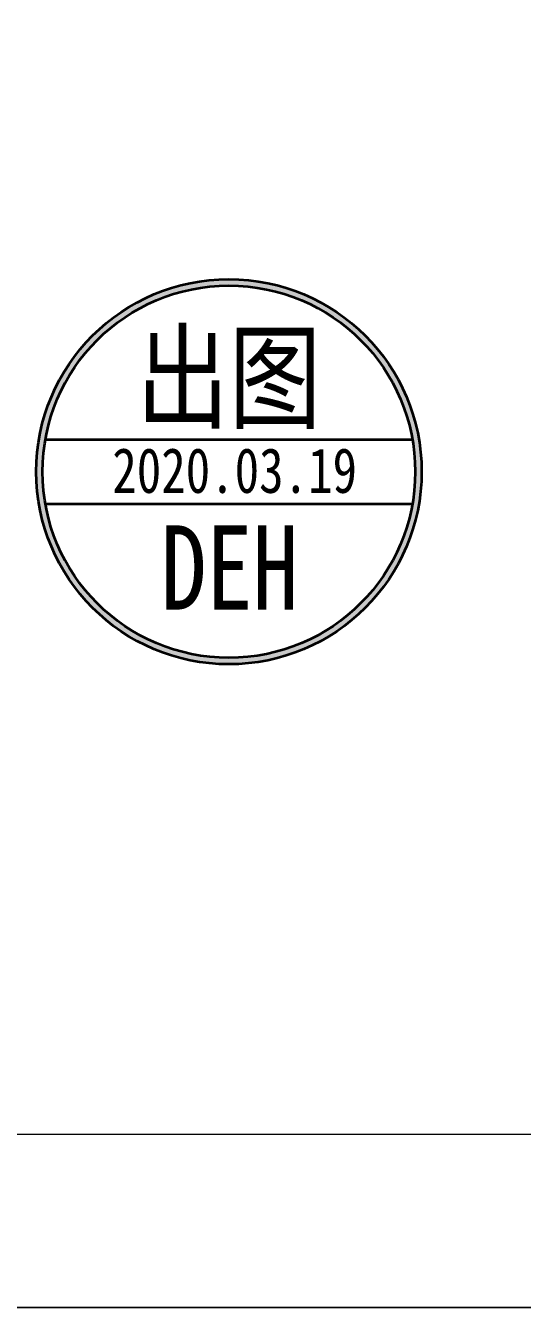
# Model space of a CAD drawing. Header units: millimetres. Extents: x -52562 to 104182, y -50696 to 39826.
# Drawn here: x -52170.9 to -52093.6, y 38874.8 to 39074.5 of the extents above; entities that cross this region are included whole.
import ezdxf
from ezdxf.enums import TextEntityAlignment as Align

# ---------------------------------------------------------------- set-up
doc = ezdxf.new("R2010")
doc.units = ezdxf.units.MM
doc.header["$LTSCALE"] = 0.5
doc.layers.add('印章专用-出图', color=1, linetype='Continuous', lineweight=80)
doc.layers.add('图框', color=7, linetype='Continuous', lineweight=18)
doc.layers.add('打印', color=7, linetype='Continuous', lineweight=15, plot=False)
doc.layers.add('打印-禁用', color=7, linetype='Continuous', lineweight=15, plot=False)
doc.styles.add('国标', font='simfang.ttf', dxfattribs={"width": 0.8})

# ---------------------------------------------------------------- blocks, each defined once
blk = doc.blocks.new('GZDEH零件A3图框V01版')
at = {"layer": '图框', "linetype": 'Continuous'}
blk.add_line((2882.49, -1832.961), (3272.49, -1832.961), dxfattribs=at)
at = {"layer": '打印-禁用', "linetype": 'Continuous'}
blk.add_line((2857.49, -1846.461), (3277.49, -1846.461), dxfattribs=at)
blk = doc.blocks.new('DEH A3')
at = {"layer": '图框'}
blk.add_blockref('GZDEH零件A3图框V01版', (-2857.49, 1846.461), dxfattribs=at)
blk = doc.blocks.new('出图章')
at = {"layer": '印章专用-出图'}
h = blk.add_hatch(color=256, dxfattribs=at)
h.paths.add_polyline_path([(15, 0, 1), (-15, 0, 1)])
h.paths.add_polyline_path([(14.5, 0, 1), (-14.5, 0, 1)], flags=16)
h.paths.add_polyline_path([(-7.314, -12.346), (7.412, -12.346), (7.412, -2.727), (-7.314, -2.727)], flags=8)
at = {"layer": '印章专用-出图', "lineweight": 35}
for p, q in [((-14.283, 2.5), (14.283, 2.5)), ((-14.283, -2.5), (14.283, -2.5))]:
    blk.add_line(p, q, dxfattribs=at)
for radius in [15, 14.5]:
    blk.add_circle((0, 0), radius, dxfattribs=at)
at = {"layer": '印章专用-出图', "color": 4, "style": '国标', "width": 0.8}
blk.add_text('DEH', height=6.5625, dxfattribs=at).set_placement((0.049, -10.743), align=Align.CENTER)
at = {"layer": '印章专用-出图', "color": 3, "style": '国标', "width": 0.8}
blk.add_attdef('出图', text='', height=6.6, dxfattribs=at).set_placement((0, 7.35), align=Align.MIDDLE_CENTER)
at = {"layer": '印章专用-出图', "color": 2, "style": '国标', "width": 0.8}
blk.add_attdef('XXXX.XX.XX', text='', height=3.5, dxfattribs=at).set_placement((0.447, 0.1), align=Align.MIDDLE_CENTER)
blk = doc.blocks.new('YZ-CT')
at = {"layer": '印章专用-出图'}
blk.add_blockref('出图章', (0.634, 0), dxfattribs=at).add_auto_attribs({'出图': '出图', 'XXXX.XX.XX': '2020.03.19'})

msp = doc.modelspace()

# ---------------------------------------------------------------- linework, layer by layer
at = {"layer": '打印'}
msp.add_lwpolyline([(-52561.531, 39468.821), (-51721.531, 39468.821), (-51721.531, 38874.821), (-52561.531, 38874.821)], close=True, dxfattribs=at)

# ---------------------------------------------------------------- block references
at = {"layer": '印章专用-出图', "xscale": 2, "yscale": 2, "zscale": 2}
msp.add_blockref('YZ-CT', (-52140.545, 39005.016), dxfattribs=at)
at = {"layer": '图框', "xscale": 2, "yscale": 2, "zscale": 2}
msp.add_blockref('DEH A3', (-52561.531, 38874.821), dxfattribs=at)

doc.saveas('drawing.dxf')
